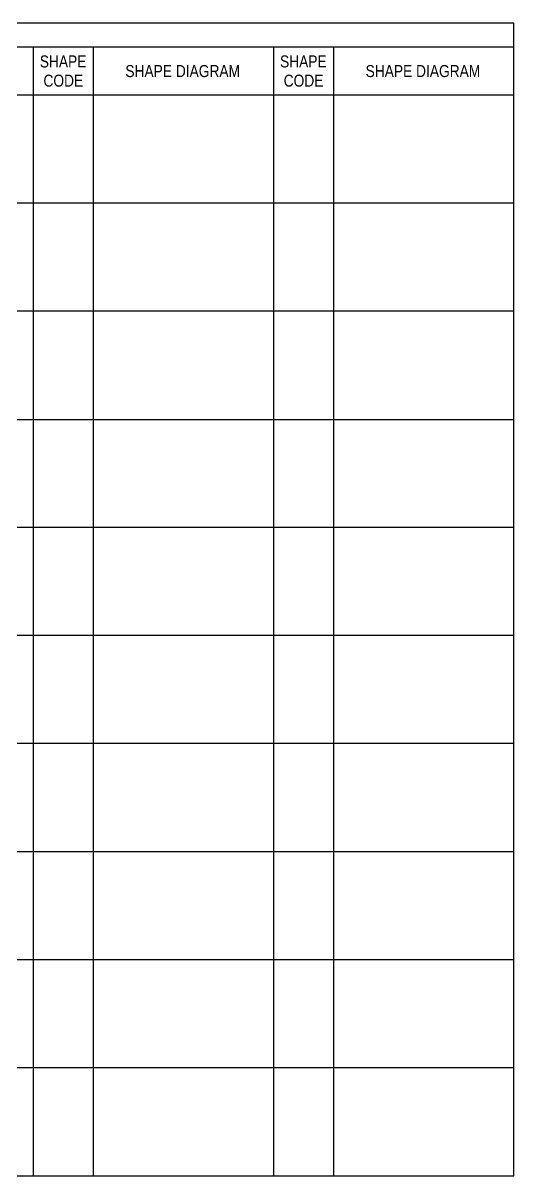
# Model space of a CAD drawing. Header units: metres. Extents: x 3.72 to 4.22, y 1.867 to 2.347.
# Drawn here: x 4.0162 to 4.2205, y 1.8673 to 2.3473 of the extents above; entities that cross this region are included whole.
import ezdxf

# ---------------------------------------------------------------- set-up
doc = ezdxf.new("R2010")
doc.units = ezdxf.units.M
doc.layers.add('A-DETL', color=7, linetype='Continuous', lineweight=13)
doc.layers.add('G-ANNO-TEXT', color=7, linetype='Continuous', lineweight=9)
doc.styles.add('Arial Narrow', font='ARIALN.TTF', dxfattribs={"height": 0.005})

msp = doc.modelspace()

# ---------------------------------------------------------------- linework, layer by layer
at = {"layer": 'A-DETL', "lineweight": 25}
for p, q in [((4.2205, 2.34727), (3.7205, 2.34727)), ((4.2205, 1.86727), (4.2205, 2.34727)), ((4.2205, 2.33727), (3.7205, 2.33727)), ((4.0205, 1.86727), (4.0205, 2.33727)), ((4.0455, 1.86727), (4.0455, 2.33727)), ((4.1205, 1.86727), (4.1205, 2.33727)), ((4.1455, 1.86727), (4.1455, 2.33727)), ((4.2205, 2.31727), (3.7205, 2.31727)), ((4.2205, 2.27227), (3.7205, 2.27227)), ((4.2205, 2.22727), (3.7205, 2.22727)), ((3.7205, 2.18227), (4.2205, 2.18227)), ((4.2205, 2.13727), (3.7205, 2.13727)), ((4.2205, 2.09227), (3.7205, 2.09227)), ((4.2205, 2.04727), (3.7205, 2.04727)), ((4.2205, 2.00227), (3.7205, 2.00227)), ((4.2205, 1.95727), (3.7205, 1.95727)), ((4.2205, 1.91227), (3.7205, 1.91227)), ((3.7205, 1.86727), (4.2205, 1.86727))]:
    msp.add_line(p, q, dxfattribs=at)

# ---------------------------------------------------------------- texts
at = {"layer": 'G-ANNO-TEXT', "char_height": 0.005, "attachment_point": 1, "style": 'Arial Narrow', "bg_fill": 3, "box_fill_scale": 1, "bg_fill_color": 256, "bg_fill_transparency": 0}
for s, insert in [('SHAPE DIAGRAM', (4.05876, 2.32978)), ('SHAPE DIAGRAM', (4.15876, 2.32978)), ('CODE', (4.02466, 2.32579)), ('CODE', (4.12466, 2.32579))]:
    msp.add_mtext(s, dxfattribs=dict(at, insert=insert))

# ---------------------------------------------------------------- next in the draw order: texts
for insert in [(4.02314, 2.33379), (4.12314, 2.33379)]:
    msp.add_mtext('SHAPE ', dxfattribs=dict(at, insert=insert))

doc.saveas('drawing.dxf')
